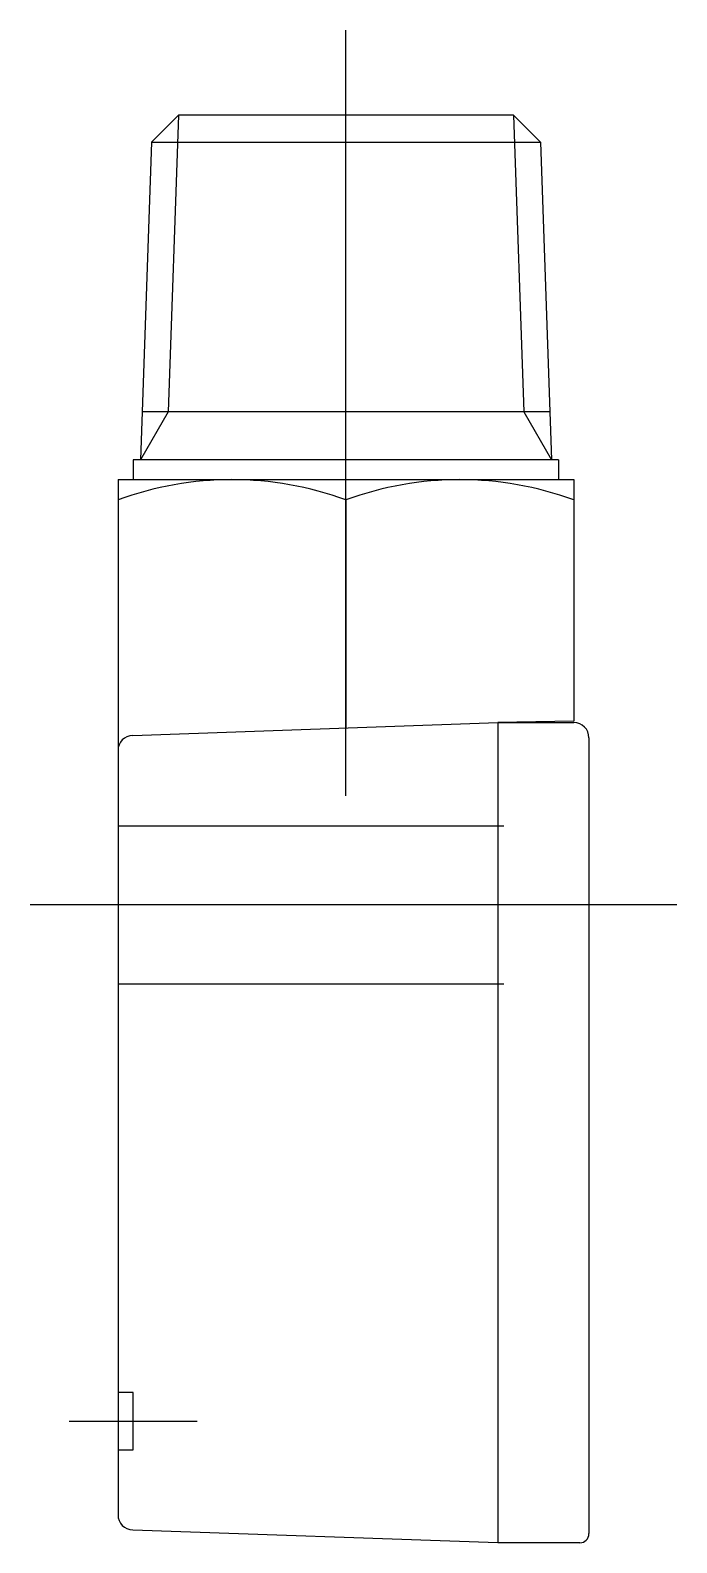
# Model space of a CAD drawing. Extents: x 0 to 143, y 0 to 99.
# Drawn here: x 121.35 to 142.63, y 48.91 to 98.71 of the extents above; entities that cross this region are included whole.
import ezdxf

# ---------------------------------------------------------------- set-up
doc = ezdxf.new("R2010")
doc.units = 0
doc.linetypes.add('CENTER', pattern=[50.8, 31.75, -6.35, 6.35, -6.35])
doc.linetypes.add('DASHED', pattern=[19.05, 12.7, -6.35])
doc.layers.get('0').update_dxf_attribs({"linetype": 'CONTINUOUS'})
doc.layers.add('CENTER', color=1, linetype='CENTER')

msp = doc.modelspace()

# ---------------------------------------------------------------- linework, layer by layer
at = {"color": 7, "linetype": 'CONTINUOUS'}
for p, q in [((126.231, 95.911), (125.344, 95.024)), ((137.256, 95.911), (126.231, 95.911)), ((137.256, 95.911), (138.143, 95.024)), ((125.344, 95.024), (124.978, 84.563)), ((125.344, 95.024), (138.143, 95.024)), ((138.143, 95.024), (138.508, 84.563)), ((138.453, 86.141), (125.034, 86.141)), ((124.737, 84.563), (124.737, 83.911)), ((138.737, 84.563), (124.737, 84.563)), ((138.508, 84.563), (124.978, 84.563)), ((138.737, 84.563), (138.737, 83.911)), ((124.243, 83.911), (124.243, 49.831)), ((124.243, 83.911), (139.243, 83.911)), ((139.243, 83.911), (139.243, 75.955)), ((131.743, 83.241), (131.743, 75.737)), ((124.726, 75.492), (136.743, 75.911)), ((139.243, 75.955), (136.743, 75.911)), ((136.743, 75.911), (136.743, 48.911)), ((136.743, 75.911), (139.243, 75.911)), ((139.743, 75.411), (139.743, 49.211)), ((136.743, 48.911), (124.726, 49.331)), ((139.443, 48.911), (136.743, 48.911))]:
    msp.add_line(p, q, dxfattribs=at)
at = {"color": 3, "linetype": 'CONTINUOUS'}
for p, q in [((126.231, 95.911), (125.89, 86.141)), ((137.256, 95.911), (137.597, 86.141)), ((125.89, 86.141), (124.978, 84.563)), ((137.597, 86.141), (138.508, 84.563))]:
    msp.add_line(p, q, dxfattribs=at)
at = {"color": 3, "linetype": 'DASHED'}
for p, q in [((124.243, 72.511), (139.743, 72.511)), ((124.243, 67.311), (139.743, 67.311)), ((124.743, 53.855), (124.243, 53.855)), ((124.743, 51.968), (124.743, 53.855)), ((124.243, 51.968), (124.743, 51.968))]:
    msp.add_line(p, q, dxfattribs=at)
at = {"color": 7, "linetype": 'CONTINUOUS'}
for centre, radius, start, end in [((127.993, 73.08), 10.831, 69.7438, 110.2562), ((135.493, 73.08), 10.831, 69.7438, 110.2562), ((139.243, 75.411), 0.5, 360, 90), ((124.743, 74.992), 0.5, 92, 180), ((124.743, 49.831), 0.5, 180, 268), ((139.443, 49.211), 0.3, 270, 0)]:
    msp.add_arc(centre, radius, start, end, dxfattribs=at)
at = {"layer": 'CENTER', "color": 1, "linetype": 'CENTER'}
for p, q in [((131.743, 73.5), (131.743, 98.705)), ((142.632, 69.911), (121.355, 69.911)), ((122.64, 52.911), (126.847, 52.911))]:
    msp.add_line(p, q, dxfattribs=at)

doc.saveas('drawing.dxf')
